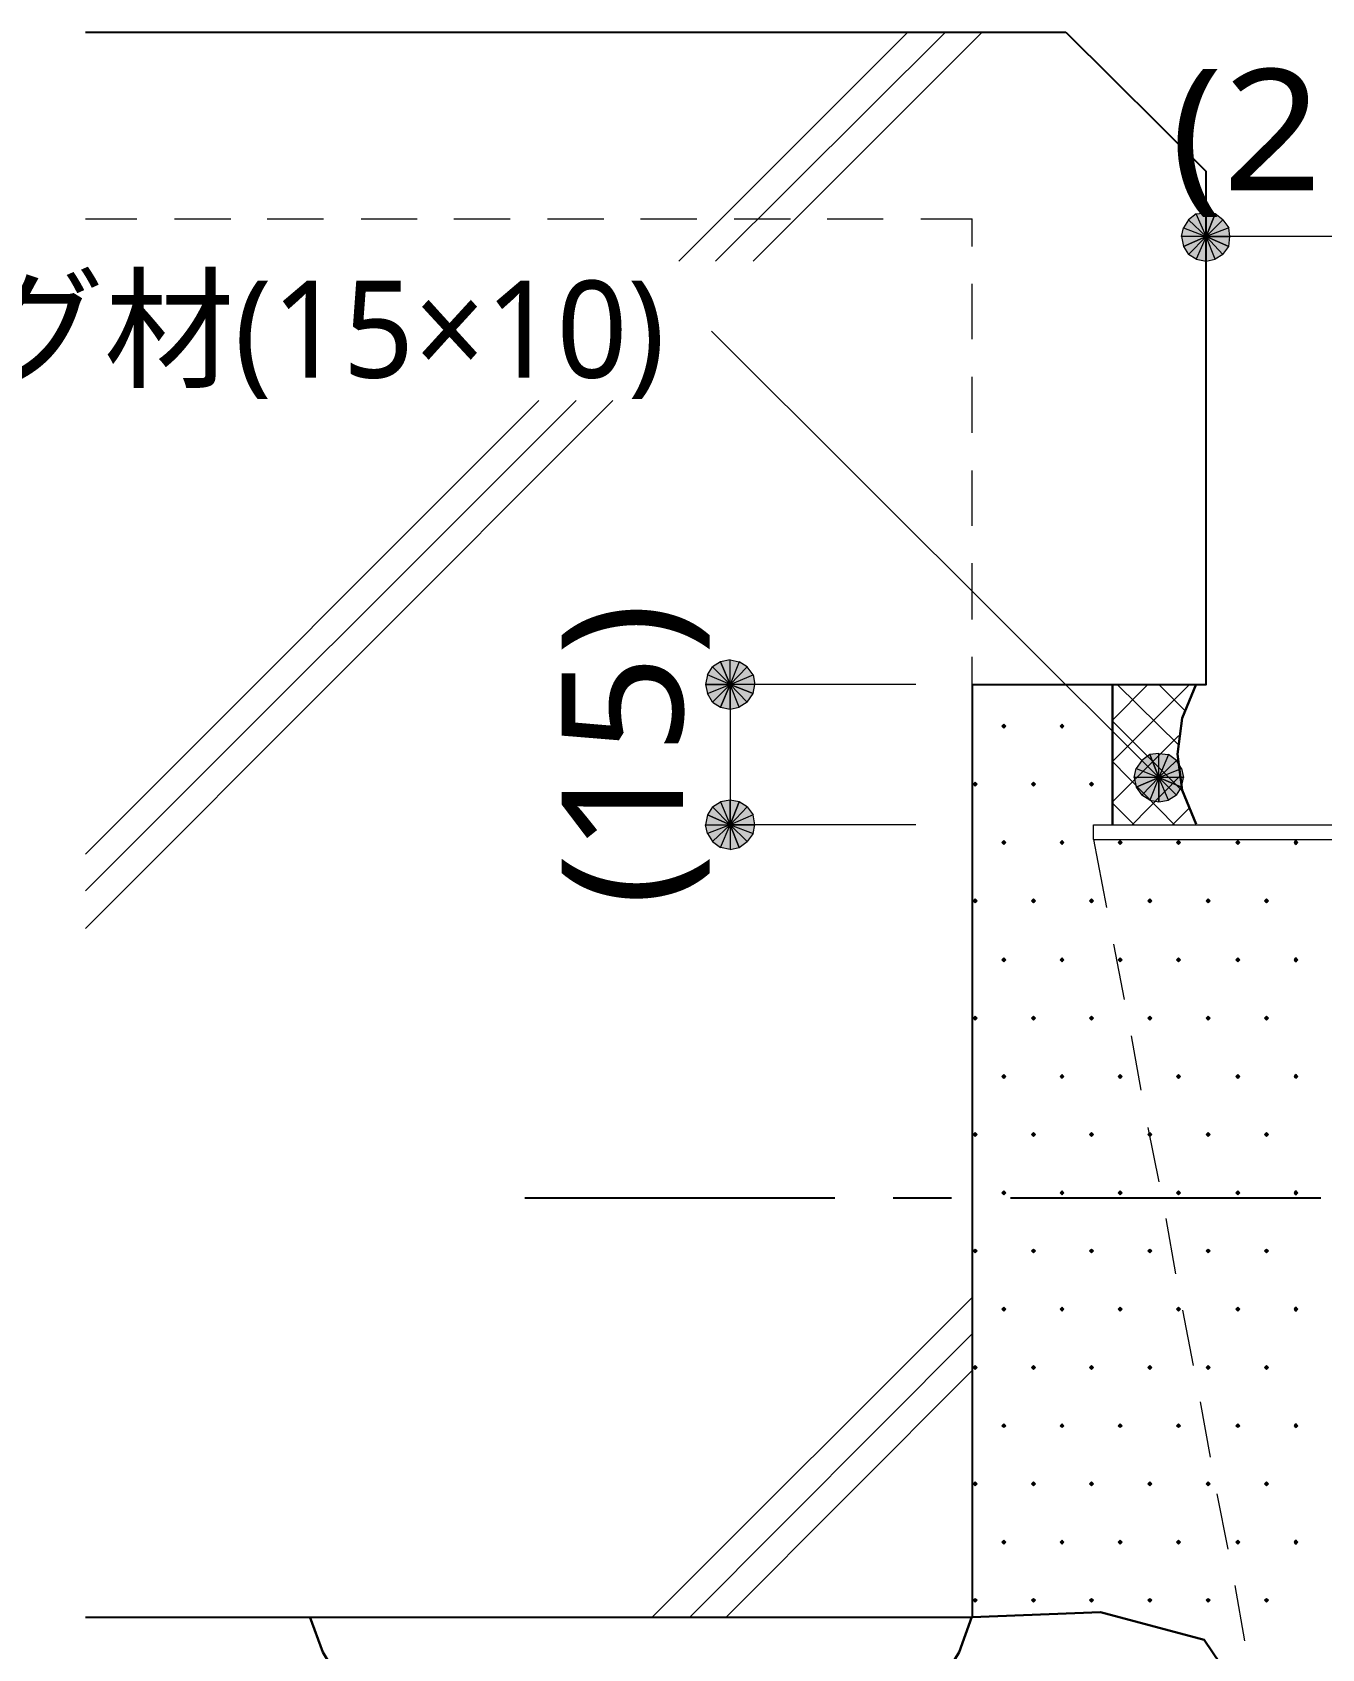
# Model space of a CAD drawing. Header units: millimetres. Extents: x 0 to 420, y 0 to 297.
# Drawn here: x 44.35 to 71.99, y 102.7 to 137.37 of the extents above; entities that cross this region are included whole.
import ezdxf
from ezdxf.enums import TextEntityAlignment as Align

# ---------------------------------------------------------------- set-up
doc = ezdxf.new("R2010")
doc.units = ezdxf.units.MM
doc.styles.add('kst32b', font='NotoSansJP-Variable.ttf')

msp = doc.modelspace()

# ---------------------------------------------------------------- hatches: boundary and pattern name
h = msp.add_hatch(color=7)
h.paths.add_polyline_path([(69.702, 133.477), (69.511, 133.498), (69.511, 132.99), (69.702, 133.477)])
h.paths.add_polyline_path([(69.511, 133.498), (69.511, 132.99), (69.3, 133.477), (69.511, 133.498)])
h.paths.add_polyline_path([(69.511, 132.99), (69.3, 133.477), (69.13, 133.35), (69.511, 132.99)])
h = msp.add_hatch(color=7)
h.paths.add_polyline_path([(69.13, 133.35), (69.025, 133.181), (69.511, 132.99), (69.13, 133.35)])
h.paths.add_polyline_path([(69.025, 133.181), (69.511, 132.99), (68.982, 132.99), (69.025, 133.181)])
h.paths.add_polyline_path([(69.511, 132.99), (68.982, 132.99), (69.025, 132.779), (69.511, 132.99)])
h = msp.add_hatch(color=7)
h.paths.add_polyline_path([(70.019, 132.99), (69.998, 133.181), (69.511, 132.99), (70.019, 132.99)])
h.paths.add_polyline_path([(69.998, 133.181), (69.511, 132.99), (69.871, 133.35), (69.998, 133.181)])
h.paths.add_polyline_path([(69.511, 132.99), (69.871, 133.35), (69.702, 133.477), (69.511, 132.99)])
h = msp.add_hatch(color=7)
h.paths.add_polyline_path([(69.025, 132.779), (69.13, 132.609), (69.511, 132.99), (69.025, 132.779)])
h.paths.add_polyline_path([(69.13, 132.609), (69.511, 132.99), (69.3, 132.503), (69.13, 132.609)])
h.paths.add_polyline_path([(69.511, 132.99), (69.3, 132.503), (69.511, 132.461), (69.511, 132.99)])
h = msp.add_hatch(color=7)
h.paths.add_polyline_path([(69.511, 132.461), (69.702, 132.503), (69.511, 132.99), (69.511, 132.461)])
h.paths.add_polyline_path([(69.702, 132.503), (69.511, 132.99), (69.871, 132.609), (69.702, 132.503)])
h.paths.add_polyline_path([(69.511, 132.99), (69.871, 132.609), (69.998, 132.779), (69.511, 132.99)])
for points in [[(69.998, 132.779), (70.019, 132.99), (69.511, 132.99), (69.998, 132.779)], [(59.097, 122.894), (59.309, 122.851), (59.309, 123.38), (59.097, 122.894)], [(65.172, 122.534), (65.151, 122.513), (65.13, 122.492), (65.151, 122.47), (65.172, 122.449), (65.193, 122.47), (65.215, 122.492), (65.193, 122.513), (65.172, 122.534)], [(66.421, 122.534), (66.4, 122.513), (66.379, 122.492), (66.4, 122.47), (66.421, 122.449), (66.442, 122.47), (66.463, 122.492), (66.442, 122.513), (66.421, 122.534)], [(68.305, 121.878), (68.136, 121.751), (68.495, 121.391), (68.305, 121.878)], [(64.558, 121.285), (64.537, 121.264), (64.516, 121.243), (64.537, 121.221), (64.558, 121.2), (64.579, 121.221), (64.601, 121.243), (64.579, 121.264), (64.558, 121.285)], [(65.807, 121.285), (65.786, 121.264), (65.765, 121.243), (65.786, 121.221), (65.807, 121.2), (65.828, 121.221), (65.85, 121.243), (65.828, 121.264), (65.807, 121.285)], [(67.056, 121.285), (67.035, 121.264), (67.014, 121.243), (67.035, 121.221), (67.056, 121.2), (67.077, 121.221), (67.098, 121.243), (67.077, 121.264), (67.056, 121.285)], [(59.5, 120.862), (59.309, 120.904), (59.309, 120.375), (59.5, 120.862)], [(65.172, 120.036), (65.151, 120.015), (65.13, 119.994), (65.151, 119.973), (65.172, 119.951), (65.193, 119.973), (65.215, 119.994), (65.193, 120.015), (65.172, 120.036)], [(66.421, 120.036), (66.4, 120.015), (66.379, 119.994), (66.4, 119.973), (66.421, 119.951), (66.442, 119.973), (66.463, 119.994), (66.442, 120.015), (66.421, 120.036)], [(67.67, 120.036), (67.649, 120.015), (67.628, 119.994), (67.649, 119.973), (67.67, 119.951), (67.691, 119.973), (67.712, 119.994), (67.691, 120.015), (67.67, 120.036)], [(68.919, 120.036), (68.898, 120.015), (68.876, 119.994), (68.898, 119.973), (68.919, 119.951), (68.94, 119.973), (68.961, 119.994), (68.94, 120.015), (68.919, 120.036)], [(70.189, 120.036), (70.168, 120.015), (70.146, 119.994), (70.168, 119.973), (70.189, 119.951), (70.21, 119.973), (70.231, 119.994), (70.21, 120.015), (70.189, 120.036)], [(71.438, 120.036), (71.416, 120.015), (71.395, 119.994), (71.416, 119.973), (71.438, 119.951), (71.459, 119.973), (71.48, 119.994), (71.459, 120.015), (71.438, 120.036)], [(64.558, 118.787), (64.537, 118.766), (64.516, 118.745), (64.537, 118.724), (64.558, 118.703), (64.579, 118.724), (64.601, 118.745), (64.579, 118.766), (64.558, 118.787)], [(65.807, 118.787), (65.786, 118.766), (65.765, 118.745), (65.786, 118.724), (65.807, 118.703), (65.828, 118.724), (65.85, 118.745), (65.828, 118.766), (65.807, 118.787)], [(67.056, 118.787), (67.035, 118.766), (67.014, 118.745), (67.035, 118.724), (67.056, 118.703), (67.077, 118.724), (67.098, 118.745), (67.077, 118.766), (67.056, 118.787)], [(68.305, 118.787), (68.284, 118.766), (68.262, 118.745), (68.284, 118.724), (68.305, 118.703), (68.326, 118.724), (68.347, 118.745), (68.326, 118.766), (68.305, 118.787)], [(69.554, 118.787), (69.533, 118.766), (69.511, 118.745), (69.533, 118.724), (69.554, 118.703), (69.575, 118.724), (69.596, 118.745), (69.575, 118.766), (69.554, 118.787)], [(70.803, 118.787), (70.781, 118.766), (70.76, 118.745), (70.781, 118.724), (70.803, 118.703), (70.824, 118.724), (70.845, 118.745), (70.824, 118.766), (70.803, 118.787)], [(65.172, 117.517), (65.151, 117.496), (65.13, 117.475), (65.151, 117.454), (65.172, 117.433), (65.193, 117.454), (65.215, 117.475), (65.193, 117.496), (65.172, 117.517)], [(66.421, 117.517), (66.4, 117.496), (66.379, 117.475), (66.4, 117.454), (66.421, 117.433), (66.442, 117.454), (66.463, 117.475), (66.442, 117.496), (66.421, 117.517)], [(67.67, 117.517), (67.649, 117.496), (67.628, 117.475), (67.649, 117.454), (67.67, 117.433), (67.691, 117.454), (67.712, 117.475), (67.691, 117.496), (67.67, 117.517)], [(68.919, 117.517), (68.898, 117.496), (68.876, 117.475), (68.898, 117.454), (68.919, 117.433), (68.94, 117.454), (68.961, 117.475), (68.94, 117.496), (68.919, 117.517)], [(70.189, 117.517), (70.168, 117.496), (70.146, 117.475), (70.168, 117.454), (70.189, 117.433), (70.21, 117.454), (70.231, 117.475), (70.21, 117.496), (70.189, 117.517)], [(71.438, 117.517), (71.416, 117.496), (71.395, 117.475), (71.416, 117.454), (71.438, 117.433), (71.459, 117.454), (71.48, 117.475), (71.459, 117.496), (71.438, 117.517)], [(64.558, 116.268), (64.537, 116.247), (64.516, 116.226), (64.537, 116.205), (64.558, 116.184), (64.579, 116.205), (64.601, 116.226), (64.579, 116.247), (64.558, 116.268)], [(65.807, 116.268), (65.786, 116.247), (65.765, 116.226), (65.786, 116.205), (65.807, 116.184), (65.828, 116.205), (65.85, 116.226), (65.828, 116.247), (65.807, 116.268)], [(67.056, 116.268), (67.035, 116.247), (67.014, 116.226), (67.035, 116.205), (67.056, 116.184), (67.077, 116.205), (67.098, 116.226), (67.077, 116.247), (67.056, 116.268)], [(68.305, 116.268), (68.284, 116.247), (68.262, 116.226), (68.284, 116.205), (68.305, 116.184), (68.326, 116.205), (68.347, 116.226), (68.326, 116.247), (68.305, 116.268)], [(69.554, 116.268), (69.533, 116.247), (69.511, 116.226), (69.533, 116.205), (69.554, 116.184), (69.575, 116.205), (69.596, 116.226), (69.575, 116.247), (69.554, 116.268)], [(70.803, 116.268), (70.781, 116.247), (70.76, 116.226), (70.781, 116.205), (70.803, 116.184), (70.824, 116.205), (70.845, 116.226), (70.824, 116.247), (70.803, 116.268)], [(65.172, 115.02), (65.151, 114.998), (65.13, 114.977), (65.151, 114.956), (65.172, 114.935), (65.193, 114.956), (65.215, 114.977), (65.193, 114.998), (65.172, 115.02)], [(66.421, 115.02), (66.4, 114.998), (66.379, 114.977), (66.4, 114.956), (66.421, 114.935), (66.442, 114.956), (66.463, 114.977), (66.442, 114.998), (66.421, 115.02)], [(67.67, 115.02), (67.649, 114.998), (67.628, 114.977), (67.649, 114.956), (67.67, 114.935), (67.691, 114.956), (67.712, 114.977), (67.691, 114.998), (67.67, 115.02)], [(68.919, 115.02), (68.898, 114.998), (68.876, 114.977), (68.898, 114.956), (68.919, 114.935), (68.94, 114.956), (68.961, 114.977), (68.94, 114.998), (68.919, 115.02)], [(70.189, 115.02), (70.168, 114.998), (70.146, 114.977), (70.168, 114.956), (70.189, 114.935), (70.21, 114.956), (70.231, 114.977), (70.21, 114.998), (70.189, 115.02)], [(71.438, 115.02), (71.416, 114.998), (71.395, 114.977), (71.416, 114.956), (71.438, 114.935), (71.459, 114.956), (71.48, 114.977), (71.459, 114.998), (71.438, 115.02)], [(64.558, 113.771), (64.537, 113.75), (64.516, 113.729), (64.537, 113.707), (64.558, 113.686), (64.579, 113.707), (64.601, 113.729), (64.579, 113.75), (64.558, 113.771)], [(65.807, 113.771), (65.786, 113.75), (65.765, 113.729), (65.786, 113.707), (65.807, 113.686), (65.828, 113.707), (65.85, 113.729), (65.828, 113.75), (65.807, 113.771)], [(67.056, 113.771), (67.035, 113.75), (67.014, 113.729), (67.035, 113.707), (67.056, 113.686), (67.077, 113.707), (67.098, 113.729), (67.077, 113.75), (67.056, 113.771)], [(68.305, 113.771), (68.284, 113.75), (68.262, 113.729), (68.284, 113.707), (68.305, 113.686), (68.326, 113.707), (68.347, 113.729), (68.326, 113.75), (68.305, 113.771)], [(69.554, 113.771), (69.533, 113.75), (69.511, 113.729), (69.533, 113.707), (69.554, 113.686), (69.575, 113.707), (69.596, 113.729), (69.575, 113.75), (69.554, 113.771)], [(70.803, 113.771), (70.781, 113.75), (70.76, 113.729), (70.781, 113.707), (70.803, 113.686), (70.824, 113.707), (70.845, 113.729), (70.824, 113.75), (70.803, 113.771)], [(65.172, 112.522), (65.151, 112.501), (65.13, 112.48), (65.151, 112.459), (65.172, 112.437), (65.193, 112.459), (65.215, 112.48), (65.193, 112.501), (65.172, 112.522)], [(66.421, 112.522), (66.4, 112.501), (66.379, 112.48), (66.4, 112.459), (66.421, 112.437), (66.442, 112.459), (66.463, 112.48), (66.442, 112.501), (66.421, 112.522)], [(67.67, 112.522), (67.649, 112.501), (67.628, 112.48), (67.649, 112.459), (67.67, 112.437), (67.691, 112.459), (67.712, 112.48), (67.691, 112.501), (67.67, 112.522)], [(68.919, 112.522), (68.898, 112.501), (68.876, 112.48), (68.898, 112.459), (68.919, 112.437), (68.94, 112.459), (68.961, 112.48), (68.94, 112.501), (68.919, 112.522)], [(70.189, 112.522), (70.168, 112.501), (70.146, 112.48), (70.168, 112.459), (70.189, 112.437), (70.21, 112.459), (70.231, 112.48), (70.21, 112.501), (70.189, 112.522)], [(71.438, 112.522), (71.416, 112.501), (71.395, 112.48), (71.416, 112.459), (71.438, 112.437), (71.459, 112.459), (71.48, 112.48), (71.459, 112.501), (71.438, 112.522)], [(64.558, 111.273), (64.537, 111.252), (64.516, 111.231), (64.537, 111.21), (64.558, 111.188), (64.579, 111.21), (64.601, 111.231), (64.579, 111.252), (64.558, 111.273)], [(65.807, 111.273), (65.786, 111.252), (65.765, 111.231), (65.786, 111.21), (65.807, 111.188), (65.828, 111.21), (65.85, 111.231), (65.828, 111.252), (65.807, 111.273)], [(67.056, 111.273), (67.035, 111.252), (67.014, 111.231), (67.035, 111.21), (67.056, 111.188), (67.077, 111.21), (67.098, 111.231), (67.077, 111.252), (67.056, 111.273)], [(68.305, 111.273), (68.284, 111.252), (68.262, 111.231), (68.284, 111.21), (68.305, 111.188), (68.326, 111.21), (68.347, 111.231), (68.326, 111.252), (68.305, 111.273)], [(69.554, 111.273), (69.533, 111.252), (69.511, 111.231), (69.533, 111.21), (69.554, 111.188), (69.575, 111.21), (69.596, 111.231), (69.575, 111.252), (69.554, 111.273)], [(70.803, 111.273), (70.781, 111.252), (70.76, 111.231), (70.781, 111.21), (70.803, 111.188), (70.824, 111.21), (70.845, 111.231), (70.824, 111.252), (70.803, 111.273)], [(65.172, 110.024), (65.151, 110.003), (65.13, 109.982), (65.151, 109.961), (65.172, 109.94), (65.193, 109.961), (65.215, 109.982), (65.193, 110.003), (65.172, 110.024)], [(66.421, 110.024), (66.4, 110.003), (66.379, 109.982), (66.4, 109.961), (66.421, 109.94), (66.442, 109.961), (66.463, 109.982), (66.442, 110.003), (66.421, 110.024)], [(67.67, 110.024), (67.649, 110.003), (67.628, 109.982), (67.649, 109.961), (67.67, 109.94), (67.691, 109.961), (67.712, 109.982), (67.691, 110.003), (67.67, 110.024)], [(68.919, 110.024), (68.898, 110.003), (68.876, 109.982), (68.898, 109.961), (68.919, 109.94), (68.94, 109.961), (68.961, 109.982), (68.94, 110.003), (68.919, 110.024)], [(70.189, 110.024), (70.168, 110.003), (70.146, 109.982), (70.168, 109.961), (70.189, 109.94), (70.21, 109.961), (70.231, 109.982), (70.21, 110.003), (70.189, 110.024)], [(71.438, 110.024), (71.416, 110.003), (71.395, 109.982), (71.416, 109.961), (71.438, 109.94), (71.459, 109.961), (71.48, 109.982), (71.459, 110.003), (71.438, 110.024)], [(64.558, 108.775), (64.537, 108.754), (64.516, 108.733), (64.537, 108.712), (64.558, 108.691), (64.579, 108.712), (64.601, 108.733), (64.579, 108.754), (64.558, 108.775)], [(65.807, 108.775), (65.786, 108.754), (65.765, 108.733), (65.786, 108.712), (65.807, 108.691), (65.828, 108.712), (65.85, 108.733), (65.828, 108.754), (65.807, 108.775)], [(67.056, 108.775), (67.035, 108.754), (67.014, 108.733), (67.035, 108.712), (67.056, 108.691), (67.077, 108.712), (67.098, 108.733), (67.077, 108.754), (67.056, 108.775)], [(68.305, 108.775), (68.284, 108.754), (68.262, 108.733), (68.284, 108.712), (68.305, 108.691), (68.326, 108.712), (68.347, 108.733), (68.326, 108.754), (68.305, 108.775)], [(69.554, 108.775), (69.533, 108.754), (69.511, 108.733), (69.533, 108.712), (69.554, 108.691), (69.575, 108.712), (69.596, 108.733), (69.575, 108.754), (69.554, 108.775)], [(70.803, 108.775), (70.781, 108.754), (70.76, 108.733), (70.781, 108.712), (70.803, 108.691), (70.824, 108.712), (70.845, 108.733), (70.824, 108.754), (70.803, 108.775)], [(65.172, 107.527), (65.151, 107.505), (65.13, 107.484), (65.151, 107.463), (65.172, 107.442), (65.193, 107.463), (65.215, 107.484), (65.193, 107.505), (65.172, 107.527)], [(66.421, 107.527), (66.4, 107.505), (66.379, 107.484), (66.4, 107.463), (66.421, 107.442), (66.442, 107.463), (66.463, 107.484), (66.442, 107.505), (66.421, 107.527)], [(67.67, 107.527), (67.649, 107.505), (67.628, 107.484), (67.649, 107.463), (67.67, 107.442), (67.691, 107.463), (67.712, 107.484), (67.691, 107.505), (67.67, 107.527)], [(68.919, 107.527), (68.898, 107.505), (68.876, 107.484), (68.898, 107.463), (68.919, 107.442), (68.94, 107.463), (68.961, 107.484), (68.94, 107.505), (68.919, 107.527)], [(70.189, 107.527), (70.168, 107.505), (70.146, 107.484), (70.168, 107.463), (70.189, 107.442), (70.21, 107.463), (70.231, 107.484), (70.21, 107.505), (70.189, 107.527)], [(71.438, 107.527), (71.416, 107.505), (71.395, 107.484), (71.416, 107.463), (71.438, 107.442), (71.459, 107.463), (71.48, 107.484), (71.459, 107.505), (71.438, 107.527)], [(64.558, 106.278), (64.537, 106.257), (64.516, 106.236), (64.537, 106.214), (64.558, 106.193), (64.579, 106.214), (64.601, 106.236), (64.579, 106.257), (64.558, 106.278)], [(65.807, 106.278), (65.786, 106.257), (65.765, 106.236), (65.786, 106.214), (65.807, 106.193), (65.828, 106.214), (65.85, 106.236), (65.828, 106.257), (65.807, 106.278)], [(67.056, 106.278), (67.035, 106.257), (67.014, 106.236), (67.035, 106.214), (67.056, 106.193), (67.077, 106.214), (67.098, 106.236), (67.077, 106.257), (67.056, 106.278)], [(68.305, 106.278), (68.284, 106.257), (68.262, 106.236), (68.284, 106.214), (68.305, 106.193), (68.326, 106.214), (68.347, 106.236), (68.326, 106.257), (68.305, 106.278)], [(69.554, 106.278), (69.533, 106.257), (69.511, 106.236), (69.533, 106.214), (69.554, 106.193), (69.575, 106.214), (69.596, 106.236), (69.575, 106.257), (69.554, 106.278)], [(70.803, 106.278), (70.781, 106.257), (70.76, 106.236), (70.781, 106.214), (70.803, 106.193), (70.824, 106.214), (70.845, 106.236), (70.824, 106.257), (70.803, 106.278)], [(65.172, 105.029), (65.151, 105.008), (65.13, 104.987), (65.151, 104.966), (65.172, 104.944), (65.193, 104.966), (65.215, 104.987), (65.193, 105.008), (65.172, 105.029)], [(66.421, 105.029), (66.4, 105.008), (66.379, 104.987), (66.4, 104.966), (66.421, 104.944), (66.442, 104.966), (66.463, 104.987), (66.442, 105.008), (66.421, 105.029)], [(67.67, 105.029), (67.649, 105.008), (67.628, 104.987), (67.649, 104.966), (67.67, 104.944), (67.691, 104.966), (67.712, 104.987), (67.691, 105.008), (67.67, 105.029)], [(68.919, 105.029), (68.898, 105.008), (68.876, 104.987), (68.898, 104.966), (68.919, 104.944), (68.94, 104.966), (68.961, 104.987), (68.94, 105.008), (68.919, 105.029)], [(70.189, 105.029), (70.168, 105.008), (70.146, 104.987), (70.168, 104.966), (70.189, 104.944), (70.21, 104.966), (70.231, 104.987), (70.21, 105.008), (70.189, 105.029)], [(71.438, 105.029), (71.416, 105.008), (71.395, 104.987), (71.416, 104.966), (71.438, 104.944), (71.459, 104.966), (71.48, 104.987), (71.459, 105.008), (71.438, 105.029)], [(64.558, 103.78), (64.537, 103.759), (64.516, 103.738), (64.537, 103.717), (64.558, 103.696), (64.579, 103.717), (64.601, 103.738), (64.579, 103.759), (64.558, 103.78)], [(65.807, 103.78), (65.786, 103.759), (65.765, 103.738), (65.786, 103.717), (65.807, 103.696), (65.828, 103.717), (65.85, 103.738), (65.828, 103.759), (65.807, 103.78)], [(67.056, 103.78), (67.035, 103.759), (67.014, 103.738), (67.035, 103.717), (67.056, 103.696), (67.077, 103.717), (67.098, 103.738), (67.077, 103.759), (67.056, 103.78)], [(68.305, 103.78), (68.284, 103.759), (68.262, 103.738), (68.284, 103.717), (68.305, 103.696), (68.326, 103.717), (68.347, 103.738), (68.326, 103.759), (68.305, 103.78)], [(69.554, 103.78), (69.533, 103.759), (69.511, 103.738), (69.533, 103.717), (69.554, 103.696), (69.575, 103.717), (69.596, 103.738), (69.575, 103.759), (69.554, 103.78)], [(70.803, 103.78), (70.781, 103.759), (70.76, 103.738), (70.781, 103.717), (70.803, 103.696), (70.824, 103.717), (70.845, 103.738), (70.824, 103.759), (70.803, 103.78)]]:
    msp.add_hatch(color=7).paths.add_polyline_path(points)
h = msp.add_hatch(color=7)
h.paths.add_polyline_path([(59.097, 123.867), (58.928, 123.762), (59.309, 123.38), (59.097, 123.867)])
h.paths.add_polyline_path([(58.928, 123.762), (59.309, 123.38), (58.822, 123.592), (58.928, 123.762)])
h.paths.add_polyline_path([(59.309, 123.38), (58.822, 123.592), (58.78, 123.38), (59.309, 123.38)])
h = msp.add_hatch(color=7)
h.paths.add_polyline_path([(59.669, 123.762), (59.5, 123.867), (59.309, 123.38), (59.669, 123.762)])
h.paths.add_polyline_path([(59.5, 123.867), (59.309, 123.38), (59.309, 123.91), (59.5, 123.867)])
h.paths.add_polyline_path([(59.309, 123.38), (59.309, 123.91), (59.097, 123.867), (59.309, 123.38)])
h = msp.add_hatch(color=7)
h.paths.add_polyline_path([(59.796, 123.19), (59.838, 123.38), (59.309, 123.38), (59.796, 123.19)])
h.paths.add_polyline_path([(59.838, 123.38), (59.309, 123.38), (59.796, 123.592), (59.838, 123.38)])
h.paths.add_polyline_path([(59.309, 123.38), (59.796, 123.592), (59.669, 123.762), (59.309, 123.38)])
h = msp.add_hatch(color=7)
h.paths.add_polyline_path([(58.78, 123.38), (58.822, 123.19), (59.309, 123.38), (58.78, 123.38)])
h.paths.add_polyline_path([(58.822, 123.19), (59.309, 123.38), (58.928, 123), (58.822, 123.19)])
h.paths.add_polyline_path([(59.309, 123.38), (58.928, 123), (59.097, 122.894), (59.309, 123.38)])
h = msp.add_hatch(color=7)
h.paths.add_polyline_path([(59.309, 122.851), (59.5, 122.894), (59.309, 123.38), (59.309, 122.851)])
h.paths.add_polyline_path([(59.5, 122.894), (59.309, 123.38), (59.669, 123), (59.5, 122.894)])
h.paths.add_polyline_path([(59.309, 123.38), (59.669, 123), (59.796, 123.19), (59.309, 123.38)])
h = msp.add_hatch(color=7)
h.paths.add_polyline_path([(68.136, 121.751), (68.009, 121.581), (68.495, 121.391), (68.136, 121.751)])
h.paths.add_polyline_path([(68.009, 121.581), (68.495, 121.391), (67.966, 121.391), (68.009, 121.581)])
h.paths.add_polyline_path([(68.495, 121.391), (67.966, 121.391), (68.009, 121.179), (68.495, 121.391)])
h = msp.add_hatch(color=7)
h.paths.add_polyline_path([(68.876, 121.751), (68.707, 121.878), (68.495, 121.391), (68.876, 121.751)])
h.paths.add_polyline_path([(68.707, 121.878), (68.495, 121.391), (68.495, 121.899), (68.707, 121.878)])
h.paths.add_polyline_path([(68.495, 121.391), (68.495, 121.899), (68.305, 121.878), (68.495, 121.391)])
h = msp.add_hatch(color=7)
h.paths.add_polyline_path([(68.982, 121.179), (69.025, 121.391), (68.495, 121.391), (68.982, 121.179)])
h.paths.add_polyline_path([(69.025, 121.391), (68.495, 121.391), (68.982, 121.581), (69.025, 121.391)])
h.paths.add_polyline_path([(68.495, 121.391), (68.982, 121.581), (68.876, 121.751), (68.495, 121.391)])
h = msp.add_hatch(color=7)
h.paths.add_polyline_path([(68.009, 121.179), (68.136, 121.01), (68.495, 121.391), (68.009, 121.179)])
h.paths.add_polyline_path([(68.136, 121.01), (68.495, 121.391), (68.305, 120.904), (68.136, 121.01)])
h.paths.add_polyline_path([(68.495, 121.391), (68.305, 120.904), (68.495, 120.862), (68.495, 121.391)])
h = msp.add_hatch(color=7)
h.paths.add_polyline_path([(68.495, 120.862), (68.707, 120.904), (68.495, 121.391), (68.495, 120.862)])
h.paths.add_polyline_path([(68.707, 120.904), (68.495, 121.391), (68.876, 121.01), (68.707, 120.904)])
h.paths.add_polyline_path([(68.495, 121.391), (68.876, 121.01), (68.982, 121.179), (68.495, 121.391)])
h = msp.add_hatch(color=7)
h.paths.add_polyline_path([(59.309, 120.904), (59.097, 120.862), (59.309, 120.375), (59.309, 120.904)])
h.paths.add_polyline_path([(59.097, 120.862), (59.309, 120.375), (58.928, 120.756), (59.097, 120.862)])
h.paths.add_polyline_path([(59.309, 120.375), (58.928, 120.756), (58.822, 120.587), (59.309, 120.375)])
h = msp.add_hatch(color=7)
h.paths.add_polyline_path([(59.838, 120.375), (59.796, 120.587), (59.309, 120.375), (59.838, 120.375)])
h.paths.add_polyline_path([(59.796, 120.587), (59.309, 120.375), (59.669, 120.756), (59.796, 120.587)])
h.paths.add_polyline_path([(59.309, 120.375), (59.669, 120.756), (59.5, 120.862), (59.309, 120.375)])
h = msp.add_hatch(color=7)
h.paths.add_polyline_path([(58.822, 120.587), (58.78, 120.375), (59.309, 120.375), (58.822, 120.587)])
h.paths.add_polyline_path([(58.78, 120.375), (59.309, 120.375), (58.822, 120.184), (58.78, 120.375)])
h.paths.add_polyline_path([(59.309, 120.375), (58.822, 120.184), (58.928, 120.015), (59.309, 120.375)])
h = msp.add_hatch(color=7)
h.paths.add_polyline_path([(58.928, 120.015), (59.097, 119.888), (59.309, 120.375), (58.928, 120.015)])
h.paths.add_polyline_path([(59.097, 119.888), (59.309, 120.375), (59.309, 119.846), (59.097, 119.888)])
h.paths.add_polyline_path([(59.309, 120.375), (59.309, 119.846), (59.5, 119.888), (59.309, 120.375)])
h = msp.add_hatch(color=7)
h.paths.add_polyline_path([(59.5, 119.888), (59.669, 120.015), (59.309, 120.375), (59.5, 119.888)])
h.paths.add_polyline_path([(59.669, 120.015), (59.309, 120.375), (59.796, 120.184), (59.669, 120.015)])
h.paths.add_polyline_path([(59.309, 120.375), (59.796, 120.184), (59.838, 120.375), (59.309, 120.375)])

# ---------------------------------------------------------------- linework, layer by layer
at = {"lineweight": 25}
for points in [[(45.487, 137.372), (66.506, 137.372)], [(66.506, 137.372), (69.511, 134.387)], [(64.495, 123.38), (69.511, 123.38), (69.511, 134.387)], [(64.495, 123.38), (64.495, 103.378)], [(54.906, 112.374), (61.553, 112.374)], [(62.802, 112.374), (64.05, 112.374)], [(65.32, 112.374), (71.967, 112.374)], [(45.487, 103.378), (64.495, 103.378)]]:
    msp.add_lwpolyline(points, dxfattribs=at)
at = {"lineweight": 13}
for points in [[(58.208, 132.461), (63.119, 137.372)], [(58.992, 132.461), (63.923, 137.372)], [(59.796, 132.461), (64.707, 137.372)], [(45.487, 133.371), (46.588, 133.371)], [(47.392, 133.371), (48.599, 133.371)], [(49.382, 133.371), (50.588, 133.371)], [(51.393, 133.371), (52.599, 133.371)], [(53.382, 133.371), (54.589, 133.371)], [(55.393, 133.371), (56.6, 133.371)], [(57.383, 133.371), (58.589, 133.371)], [(59.394, 133.371), (60.6, 133.371)], [(61.383, 133.371), (62.59, 133.371)], [(63.394, 133.371), (64.495, 133.371)], [(64.495, 132.779), (64.495, 133.371)], [(74.507, 132.99), (69.511, 132.99)], [(64.495, 130.789), (64.495, 131.974)], [(68.495, 121.391), (58.907, 130.958)], [(64.495, 128.778), (64.495, 129.984)], [(45.487, 119.74), (55.203, 129.476)], [(45.487, 118.957), (56.007, 129.476)], [(45.487, 118.152), (56.79, 129.476)], [(64.495, 126.788), (64.495, 127.974)], [(64.495, 124.777), (64.495, 125.984)], [(64.495, 123.38), (64.495, 123.973)], [(59.309, 123.38), (59.309, 120.375)], [(63.288, 123.38), (59.309, 123.38)], [(67.501, 122.618), (68.262, 123.38)], [(67.501, 121.729), (69.152, 123.38)], [(68.919, 122.089), (67.606, 123.38)], [(69.046, 122.83), (68.495, 123.38)], [(69.003, 121.094), (67.501, 122.597)], [(67.501, 120.862), (68.919, 122.28)], [(68.834, 120.375), (67.501, 121.729)], [(67.924, 120.375), (68.94, 121.412)], [(67.966, 120.375), (67.501, 120.84)], [(68.792, 120.375), (69.13, 120.713)], [(63.288, 120.375), (59.309, 120.375)], [(67.098, 120.057), (67.098, 120.375), (73.978, 120.375)], [(67.098, 120.057), (67.374, 118.597)], [(67.098, 120.057), (73.978, 120.057)], [(67.522, 117.814), (67.754, 116.628)], [(67.903, 115.845), (68.114, 114.681)], [(68.262, 113.877), (68.495, 112.712)], [(68.644, 111.929), (68.855, 110.744)], [(57.637, 103.378), (64.495, 110.236)], [(69.003, 109.961), (69.236, 108.775)], [(58.441, 103.378), (64.495, 109.453)], [(59.224, 103.378), (64.495, 108.67)], [(69.384, 107.992), (69.596, 106.807)], [(69.744, 106.024), (69.977, 104.838)], [(70.125, 104.055), (70.337, 102.87)]]:
    msp.add_lwpolyline(points, dxfattribs=at)
at = {"lineweight": 0}
for points in [[(69.511, 133.498), (69.511, 132.99), (69.3, 133.477)], [(69.702, 133.477), (69.511, 133.498), (69.511, 132.99)], [(69.025, 133.181), (69.511, 132.99), (68.982, 132.99)], [(69.13, 133.35), (69.025, 133.181), (69.511, 132.99)], [(69.511, 132.99), (69.3, 133.477), (69.13, 133.35)], [(69.511, 132.99), (69.871, 133.35), (69.702, 133.477)], [(69.998, 133.181), (69.511, 132.99), (69.871, 133.35)], [(70.019, 132.99), (69.998, 133.181), (69.511, 132.99)], [(69.511, 132.99), (68.982, 132.99), (69.025, 132.779)], [(69.025, 132.779), (69.13, 132.609), (69.511, 132.99)], [(69.13, 132.609), (69.511, 132.99), (69.3, 132.503)], [(69.511, 132.99), (69.3, 132.503), (69.511, 132.461)], [(69.511, 132.461), (69.702, 132.503), (69.511, 132.99)], [(69.702, 132.503), (69.511, 132.99), (69.871, 132.609)], [(69.511, 132.99), (69.871, 132.609), (69.998, 132.779)], [(69.998, 132.779), (70.019, 132.99), (69.511, 132.99)], [(59.097, 123.867), (58.928, 123.762), (59.309, 123.38)], [(59.309, 123.38), (59.309, 123.91), (59.097, 123.867)], [(59.5, 123.867), (59.309, 123.38), (59.309, 123.91)], [(59.669, 123.762), (59.5, 123.867), (59.309, 123.38)], [(59.309, 123.38), (58.822, 123.592), (58.78, 123.38)], [(58.928, 123.762), (59.309, 123.38), (58.822, 123.592)], [(59.309, 123.38), (59.796, 123.592), (59.669, 123.762)], [(59.838, 123.38), (59.309, 123.38), (59.796, 123.592)], [(58.78, 123.38), (58.822, 123.19), (59.309, 123.38)], [(58.822, 123.19), (59.309, 123.38), (58.928, 123)], [(59.309, 123.38), (58.928, 123), (59.097, 122.894)], [(59.097, 122.894), (59.309, 122.851), (59.309, 123.38)], [(59.309, 122.851), (59.5, 122.894), (59.309, 123.38)], [(59.5, 122.894), (59.309, 123.38), (59.669, 123)], [(59.309, 123.38), (59.669, 123), (59.796, 123.19)], [(59.796, 123.19), (59.838, 123.38), (59.309, 123.38)], [(65.172, 122.534), (65.151, 122.513), (65.13, 122.492), (65.151, 122.47), (65.172, 122.449), (65.193, 122.47), (65.215, 122.492), (65.193, 122.513)], [(66.421, 122.534), (66.4, 122.513), (66.379, 122.492), (66.4, 122.47), (66.421, 122.449), (66.442, 122.47), (66.463, 122.492), (66.442, 122.513)], [(68.136, 121.751), (68.009, 121.581), (68.495, 121.391)], [(68.305, 121.878), (68.136, 121.751), (68.495, 121.391)], [(68.495, 121.391), (68.495, 121.899), (68.305, 121.878)], [(68.707, 121.878), (68.495, 121.391), (68.495, 121.899)], [(68.876, 121.751), (68.707, 121.878), (68.495, 121.391)], [(68.495, 121.391), (68.982, 121.581), (68.876, 121.751)], [(68.009, 121.581), (68.495, 121.391), (67.966, 121.391)], [(68.495, 121.391), (67.966, 121.391), (68.009, 121.179)], [(68.009, 121.179), (68.136, 121.01), (68.495, 121.391)], [(68.136, 121.01), (68.495, 121.391), (68.305, 120.904)], [(68.495, 121.391), (68.305, 120.904), (68.495, 120.862)], [(69.025, 121.391), (68.495, 121.391), (68.982, 121.581)], [(68.495, 120.862), (68.707, 120.904), (68.495, 121.391)], [(68.707, 120.904), (68.495, 121.391), (68.876, 121.01)], [(68.495, 121.391), (68.876, 121.01), (68.982, 121.179)], [(68.982, 121.179), (69.025, 121.391), (68.495, 121.391)], [(64.558, 121.285), (64.537, 121.264), (64.516, 121.243), (64.537, 121.221), (64.558, 121.2), (64.579, 121.221), (64.601, 121.243), (64.579, 121.264)], [(65.807, 121.285), (65.786, 121.264), (65.765, 121.243), (65.786, 121.221), (65.807, 121.2), (65.828, 121.221), (65.85, 121.243), (65.828, 121.264)], [(67.056, 121.285), (67.035, 121.264), (67.014, 121.243), (67.035, 121.221), (67.056, 121.2), (67.077, 121.221), (67.098, 121.243), (67.077, 121.264)], [(59.309, 120.375), (58.928, 120.756), (58.822, 120.587)], [(59.097, 120.862), (59.309, 120.375), (58.928, 120.756)], [(59.309, 120.904), (59.097, 120.862), (59.309, 120.375)], [(59.5, 120.862), (59.309, 120.904), (59.309, 120.375)], [(59.309, 120.375), (59.669, 120.756), (59.5, 120.862)], [(59.796, 120.587), (59.309, 120.375), (59.669, 120.756)], [(58.822, 120.587), (58.78, 120.375), (59.309, 120.375)], [(58.78, 120.375), (59.309, 120.375), (58.822, 120.184)], [(59.309, 120.375), (58.822, 120.184), (58.928, 120.015)], [(58.928, 120.015), (59.097, 119.888), (59.309, 120.375)], [(59.097, 119.888), (59.309, 120.375), (59.309, 119.846)], [(59.838, 120.375), (59.796, 120.587), (59.309, 120.375)], [(59.309, 120.375), (59.309, 119.846), (59.5, 119.888)], [(59.5, 119.888), (59.669, 120.015), (59.309, 120.375)], [(59.669, 120.015), (59.309, 120.375), (59.796, 120.184)], [(59.309, 120.375), (59.796, 120.184), (59.838, 120.375)], [(65.172, 120.036), (65.151, 120.015), (65.13, 119.994), (65.151, 119.973), (65.172, 119.951), (65.193, 119.973), (65.215, 119.994), (65.193, 120.015)], [(66.421, 120.036), (66.4, 120.015), (66.379, 119.994), (66.4, 119.973), (66.421, 119.951), (66.442, 119.973), (66.463, 119.994), (66.442, 120.015)], [(67.67, 120.036), (67.649, 120.015), (67.628, 119.994), (67.649, 119.973), (67.67, 119.951), (67.691, 119.973), (67.712, 119.994), (67.691, 120.015)], [(68.919, 120.036), (68.898, 120.015), (68.876, 119.994), (68.898, 119.973), (68.919, 119.951), (68.94, 119.973), (68.961, 119.994), (68.94, 120.015)], [(70.189, 120.036), (70.168, 120.015), (70.146, 119.994), (70.168, 119.973), (70.189, 119.951), (70.21, 119.973), (70.231, 119.994), (70.21, 120.015)], [(71.438, 120.036), (71.416, 120.015), (71.395, 119.994), (71.416, 119.973), (71.438, 119.951), (71.459, 119.973), (71.48, 119.994), (71.459, 120.015)], [(64.558, 118.787), (64.537, 118.766), (64.516, 118.745), (64.537, 118.724), (64.558, 118.703), (64.579, 118.724), (64.601, 118.745), (64.579, 118.766)], [(65.807, 118.787), (65.786, 118.766), (65.765, 118.745), (65.786, 118.724), (65.807, 118.703), (65.828, 118.724), (65.85, 118.745), (65.828, 118.766)], [(67.056, 118.787), (67.035, 118.766), (67.014, 118.745), (67.035, 118.724), (67.056, 118.703), (67.077, 118.724), (67.098, 118.745), (67.077, 118.766)], [(68.305, 118.787), (68.284, 118.766), (68.262, 118.745), (68.284, 118.724), (68.305, 118.703), (68.326, 118.724), (68.347, 118.745), (68.326, 118.766)], [(69.554, 118.787), (69.533, 118.766), (69.511, 118.745), (69.533, 118.724), (69.554, 118.703), (69.575, 118.724), (69.596, 118.745), (69.575, 118.766)], [(70.803, 118.787), (70.781, 118.766), (70.76, 118.745), (70.781, 118.724), (70.803, 118.703), (70.824, 118.724), (70.845, 118.745), (70.824, 118.766)], [(65.172, 117.517), (65.151, 117.496), (65.13, 117.475), (65.151, 117.454), (65.172, 117.433), (65.193, 117.454), (65.215, 117.475), (65.193, 117.496)], [(66.421, 117.517), (66.4, 117.496), (66.379, 117.475), (66.4, 117.454), (66.421, 117.433), (66.442, 117.454), (66.463, 117.475), (66.442, 117.496)], [(67.67, 117.517), (67.649, 117.496), (67.628, 117.475), (67.649, 117.454), (67.67, 117.433), (67.691, 117.454), (67.712, 117.475), (67.691, 117.496)], [(68.919, 117.517), (68.898, 117.496), (68.876, 117.475), (68.898, 117.454), (68.919, 117.433), (68.94, 117.454), (68.961, 117.475), (68.94, 117.496)], [(70.189, 117.517), (70.168, 117.496), (70.146, 117.475), (70.168, 117.454), (70.189, 117.433), (70.21, 117.454), (70.231, 117.475), (70.21, 117.496)], [(71.438, 117.517), (71.416, 117.496), (71.395, 117.475), (71.416, 117.454), (71.438, 117.433), (71.459, 117.454), (71.48, 117.475), (71.459, 117.496)], [(64.558, 116.268), (64.537, 116.247), (64.516, 116.226), (64.537, 116.205), (64.558, 116.184), (64.579, 116.205), (64.601, 116.226), (64.579, 116.247)], [(65.807, 116.268), (65.786, 116.247), (65.765, 116.226), (65.786, 116.205), (65.807, 116.184), (65.828, 116.205), (65.85, 116.226), (65.828, 116.247)], [(67.056, 116.268), (67.035, 116.247), (67.014, 116.226), (67.035, 116.205), (67.056, 116.184), (67.077, 116.205), (67.098, 116.226), (67.077, 116.247)], [(68.305, 116.268), (68.284, 116.247), (68.262, 116.226), (68.284, 116.205), (68.305, 116.184), (68.326, 116.205), (68.347, 116.226), (68.326, 116.247)], [(69.554, 116.268), (69.533, 116.247), (69.511, 116.226), (69.533, 116.205), (69.554, 116.184), (69.575, 116.205), (69.596, 116.226), (69.575, 116.247)], [(70.803, 116.268), (70.781, 116.247), (70.76, 116.226), (70.781, 116.205), (70.803, 116.184), (70.824, 116.205), (70.845, 116.226), (70.824, 116.247)], [(65.172, 115.02), (65.151, 114.998), (65.13, 114.977), (65.151, 114.956), (65.172, 114.935), (65.193, 114.956), (65.215, 114.977), (65.193, 114.998)], [(66.421, 115.02), (66.4, 114.998), (66.379, 114.977), (66.4, 114.956), (66.421, 114.935), (66.442, 114.956), (66.463, 114.977), (66.442, 114.998)], [(67.67, 115.02), (67.649, 114.998), (67.628, 114.977), (67.649, 114.956), (67.67, 114.935), (67.691, 114.956), (67.712, 114.977), (67.691, 114.998)], [(68.919, 115.02), (68.898, 114.998), (68.876, 114.977), (68.898, 114.956), (68.919, 114.935), (68.94, 114.956), (68.961, 114.977), (68.94, 114.998)], [(70.189, 115.02), (70.168, 114.998), (70.146, 114.977), (70.168, 114.956), (70.189, 114.935), (70.21, 114.956), (70.231, 114.977), (70.21, 114.998)], [(71.438, 115.02), (71.416, 114.998), (71.395, 114.977), (71.416, 114.956), (71.438, 114.935), (71.459, 114.956), (71.48, 114.977), (71.459, 114.998)], [(64.558, 113.771), (64.537, 113.75), (64.516, 113.729), (64.537, 113.707), (64.558, 113.686), (64.579, 113.707), (64.601, 113.729), (64.579, 113.75)], [(65.807, 113.771), (65.786, 113.75), (65.765, 113.729), (65.786, 113.707), (65.807, 113.686), (65.828, 113.707), (65.85, 113.729), (65.828, 113.75)], [(67.056, 113.771), (67.035, 113.75), (67.014, 113.729), (67.035, 113.707), (67.056, 113.686), (67.077, 113.707), (67.098, 113.729), (67.077, 113.75)], [(68.305, 113.771), (68.284, 113.75), (68.262, 113.729), (68.284, 113.707), (68.305, 113.686), (68.326, 113.707), (68.347, 113.729), (68.326, 113.75)], [(69.554, 113.771), (69.533, 113.75), (69.511, 113.729), (69.533, 113.707), (69.554, 113.686), (69.575, 113.707), (69.596, 113.729), (69.575, 113.75)], [(70.803, 113.771), (70.781, 113.75), (70.76, 113.729), (70.781, 113.707), (70.803, 113.686), (70.824, 113.707), (70.845, 113.729), (70.824, 113.75)], [(65.172, 112.522), (65.151, 112.501), (65.13, 112.48), (65.151, 112.459), (65.172, 112.437), (65.193, 112.459), (65.215, 112.48), (65.193, 112.501)], [(66.421, 112.522), (66.4, 112.501), (66.379, 112.48), (66.4, 112.459), (66.421, 112.437), (66.442, 112.459), (66.463, 112.48), (66.442, 112.501)], [(67.67, 112.522), (67.649, 112.501), (67.628, 112.48), (67.649, 112.459), (67.67, 112.437), (67.691, 112.459), (67.712, 112.48), (67.691, 112.501)], [(68.919, 112.522), (68.898, 112.501), (68.876, 112.48), (68.898, 112.459), (68.919, 112.437), (68.94, 112.459), (68.961, 112.48), (68.94, 112.501)], [(70.189, 112.522), (70.168, 112.501), (70.146, 112.48), (70.168, 112.459), (70.189, 112.437), (70.21, 112.459), (70.231, 112.48), (70.21, 112.501)], [(71.438, 112.522), (71.416, 112.501), (71.395, 112.48), (71.416, 112.459), (71.438, 112.437), (71.459, 112.459), (71.48, 112.48), (71.459, 112.501)], [(64.558, 111.273), (64.537, 111.252), (64.516, 111.231), (64.537, 111.21), (64.558, 111.188), (64.579, 111.21), (64.601, 111.231), (64.579, 111.252)], [(65.807, 111.273), (65.786, 111.252), (65.765, 111.231), (65.786, 111.21), (65.807, 111.188), (65.828, 111.21), (65.85, 111.231), (65.828, 111.252)], [(67.056, 111.273), (67.035, 111.252), (67.014, 111.231), (67.035, 111.21), (67.056, 111.188), (67.077, 111.21), (67.098, 111.231), (67.077, 111.252)], [(68.305, 111.273), (68.284, 111.252), (68.262, 111.231), (68.284, 111.21), (68.305, 111.188), (68.326, 111.21), (68.347, 111.231), (68.326, 111.252)], [(69.554, 111.273), (69.533, 111.252), (69.511, 111.231), (69.533, 111.21), (69.554, 111.188), (69.575, 111.21), (69.596, 111.231), (69.575, 111.252)], [(70.803, 111.273), (70.781, 111.252), (70.76, 111.231), (70.781, 111.21), (70.803, 111.188), (70.824, 111.21), (70.845, 111.231), (70.824, 111.252)], [(65.172, 110.024), (65.151, 110.003), (65.13, 109.982), (65.151, 109.961), (65.172, 109.94), (65.193, 109.961), (65.215, 109.982), (65.193, 110.003)], [(66.421, 110.024), (66.4, 110.003), (66.379, 109.982), (66.4, 109.961), (66.421, 109.94), (66.442, 109.961), (66.463, 109.982), (66.442, 110.003)], [(67.67, 110.024), (67.649, 110.003), (67.628, 109.982), (67.649, 109.961), (67.67, 109.94), (67.691, 109.961), (67.712, 109.982), (67.691, 110.003)], [(68.919, 110.024), (68.898, 110.003), (68.876, 109.982), (68.898, 109.961), (68.919, 109.94), (68.94, 109.961), (68.961, 109.982), (68.94, 110.003)], [(70.189, 110.024), (70.168, 110.003), (70.146, 109.982), (70.168, 109.961), (70.189, 109.94), (70.21, 109.961), (70.231, 109.982), (70.21, 110.003)], [(71.438, 110.024), (71.416, 110.003), (71.395, 109.982), (71.416, 109.961), (71.438, 109.94), (71.459, 109.961), (71.48, 109.982), (71.459, 110.003)], [(64.558, 108.775), (64.537, 108.754), (64.516, 108.733), (64.537, 108.712), (64.558, 108.691), (64.579, 108.712), (64.601, 108.733), (64.579, 108.754)], [(65.807, 108.775), (65.786, 108.754), (65.765, 108.733), (65.786, 108.712), (65.807, 108.691), (65.828, 108.712), (65.85, 108.733), (65.828, 108.754)], [(67.056, 108.775), (67.035, 108.754), (67.014, 108.733), (67.035, 108.712), (67.056, 108.691), (67.077, 108.712), (67.098, 108.733), (67.077, 108.754)], [(68.305, 108.775), (68.284, 108.754), (68.262, 108.733), (68.284, 108.712), (68.305, 108.691), (68.326, 108.712), (68.347, 108.733), (68.326, 108.754)], [(69.554, 108.775), (69.533, 108.754), (69.511, 108.733), (69.533, 108.712), (69.554, 108.691), (69.575, 108.712), (69.596, 108.733), (69.575, 108.754)], [(70.803, 108.775), (70.781, 108.754), (70.76, 108.733), (70.781, 108.712), (70.803, 108.691), (70.824, 108.712), (70.845, 108.733), (70.824, 108.754)], [(65.172, 107.527), (65.151, 107.505), (65.13, 107.484), (65.151, 107.463), (65.172, 107.442), (65.193, 107.463), (65.215, 107.484), (65.193, 107.505)], [(66.421, 107.527), (66.4, 107.505), (66.379, 107.484), (66.4, 107.463), (66.421, 107.442), (66.442, 107.463), (66.463, 107.484), (66.442, 107.505)], [(67.67, 107.527), (67.649, 107.505), (67.628, 107.484), (67.649, 107.463), (67.67, 107.442), (67.691, 107.463), (67.712, 107.484), (67.691, 107.505)], [(68.919, 107.527), (68.898, 107.505), (68.876, 107.484), (68.898, 107.463), (68.919, 107.442), (68.94, 107.463), (68.961, 107.484), (68.94, 107.505)], [(70.189, 107.527), (70.168, 107.505), (70.146, 107.484), (70.168, 107.463), (70.189, 107.442), (70.21, 107.463), (70.231, 107.484), (70.21, 107.505)], [(71.438, 107.527), (71.416, 107.505), (71.395, 107.484), (71.416, 107.463), (71.438, 107.442), (71.459, 107.463), (71.48, 107.484), (71.459, 107.505)], [(64.558, 106.278), (64.537, 106.257), (64.516, 106.236), (64.537, 106.214), (64.558, 106.193), (64.579, 106.214), (64.601, 106.236), (64.579, 106.257)], [(65.807, 106.278), (65.786, 106.257), (65.765, 106.236), (65.786, 106.214), (65.807, 106.193), (65.828, 106.214), (65.85, 106.236), (65.828, 106.257)], [(67.056, 106.278), (67.035, 106.257), (67.014, 106.236), (67.035, 106.214), (67.056, 106.193), (67.077, 106.214), (67.098, 106.236), (67.077, 106.257)], [(68.305, 106.278), (68.284, 106.257), (68.262, 106.236), (68.284, 106.214), (68.305, 106.193), (68.326, 106.214), (68.347, 106.236), (68.326, 106.257)], [(69.554, 106.278), (69.533, 106.257), (69.511, 106.236), (69.533, 106.214), (69.554, 106.193), (69.575, 106.214), (69.596, 106.236), (69.575, 106.257)], [(70.803, 106.278), (70.781, 106.257), (70.76, 106.236), (70.781, 106.214), (70.803, 106.193), (70.824, 106.214), (70.845, 106.236), (70.824, 106.257)], [(65.172, 105.029), (65.151, 105.008), (65.13, 104.987), (65.151, 104.966), (65.172, 104.944), (65.193, 104.966), (65.215, 104.987), (65.193, 105.008)], [(66.421, 105.029), (66.4, 105.008), (66.379, 104.987), (66.4, 104.966), (66.421, 104.944), (66.442, 104.966), (66.463, 104.987), (66.442, 105.008)], [(67.67, 105.029), (67.649, 105.008), (67.628, 104.987), (67.649, 104.966), (67.67, 104.944), (67.691, 104.966), (67.712, 104.987), (67.691, 105.008)], [(68.919, 105.029), (68.898, 105.008), (68.876, 104.987), (68.898, 104.966), (68.919, 104.944), (68.94, 104.966), (68.961, 104.987), (68.94, 105.008)], [(70.189, 105.029), (70.168, 105.008), (70.146, 104.987), (70.168, 104.966), (70.189, 104.944), (70.21, 104.966), (70.231, 104.987), (70.21, 105.008)], [(71.438, 105.029), (71.416, 105.008), (71.395, 104.987), (71.416, 104.966), (71.438, 104.944), (71.459, 104.966), (71.48, 104.987), (71.459, 105.008)], [(64.558, 103.78), (64.537, 103.759), (64.516, 103.738), (64.537, 103.717), (64.558, 103.696), (64.579, 103.717), (64.601, 103.738), (64.579, 103.759)], [(65.807, 103.78), (65.786, 103.759), (65.765, 103.738), (65.786, 103.717), (65.807, 103.696), (65.828, 103.717), (65.85, 103.738), (65.828, 103.759)], [(67.056, 103.78), (67.035, 103.759), (67.014, 103.738), (67.035, 103.717), (67.056, 103.696), (67.077, 103.717), (67.098, 103.738), (67.077, 103.759)], [(68.305, 103.78), (68.284, 103.759), (68.262, 103.738), (68.284, 103.717), (68.305, 103.696), (68.326, 103.717), (68.347, 103.738), (68.326, 103.759)], [(69.554, 103.78), (69.533, 103.759), (69.511, 103.738), (69.533, 103.717), (69.554, 103.696), (69.575, 103.717), (69.596, 103.738), (69.575, 103.759)], [(70.803, 103.78), (70.781, 103.759), (70.76, 103.738), (70.781, 103.717), (70.803, 103.696), (70.824, 103.717), (70.845, 103.738), (70.824, 103.759)]]:
    msp.add_lwpolyline(points, close=True, dxfattribs=at)
at = {"lineweight": 30}
for points in [[(67.501, 120.375), (67.501, 123.38)], [(69.298, 123.39), (68.998, 122.659), (68.898, 121.888), (68.998, 121.117), (69.298, 120.386)], [(50.298, 103.381), (50.573, 102.629), (50.983, 101.949), (51.514, 101.359), (52.154, 100.878)], [(62.633, 100.878), (63.273, 101.359), (63.804, 101.949), (64.214, 102.629), (64.488, 103.381)], [(64.495, 103.378), (67.246, 103.484), (69.469, 102.891), (70.824, 100.88)]]:
    msp.add_lwpolyline(points, dxfattribs=at)

# ---------------------------------------------------------------- texts
at = {"style": 'kst32b'}
for s, height, p, p2 in [('(25)', 2.5989, (68.749, 133.985), (75.247, 133.985)), ('シーリング材(15×10)', 2.07913, (31.919, 129.963), (57.908, 129.963)), ('(15)', 2.5989, (58.293, 118.639), (58.293, 125.136))]:
    msp.add_text(s, height=height, dxfattribs=at).set_placement(p, p2, align=Align.FIT)

doc.saveas('drawing.dxf')
